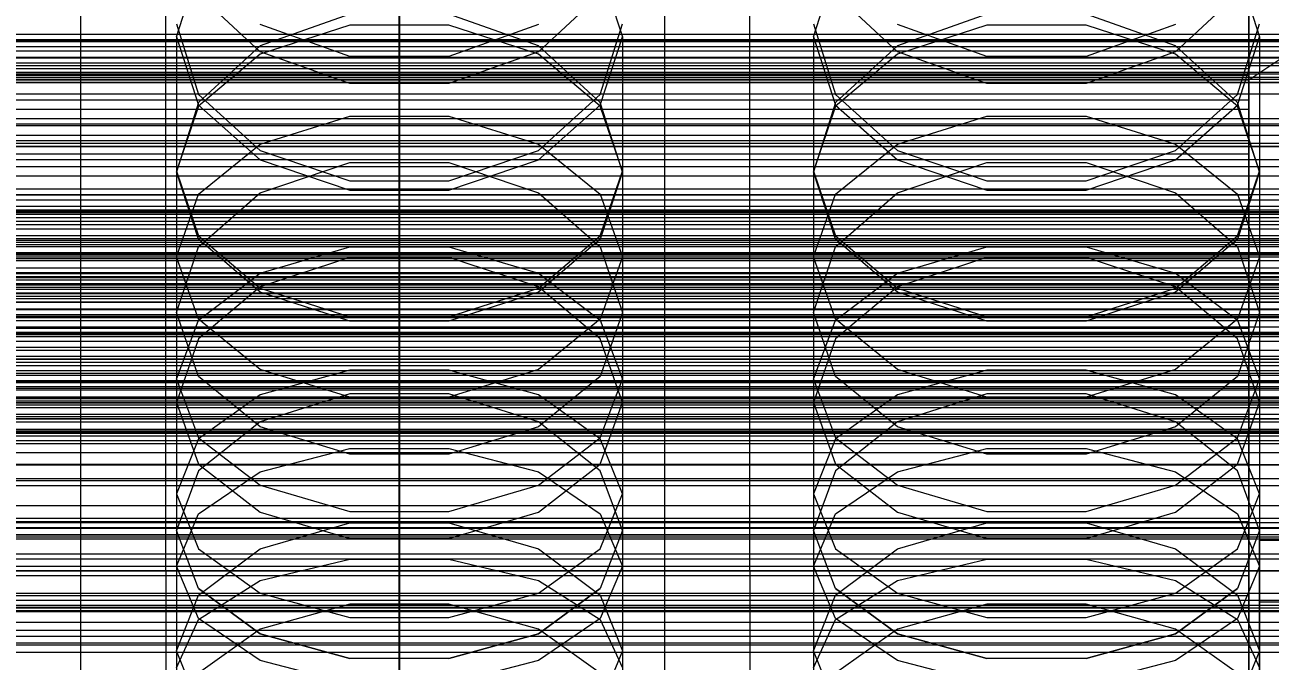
# Model space of a CAD drawing. Header units: millimetres. Extents: x -1970 to 59977, y -50268 to 6837.
# Drawn here: x 14.7 to 132, y -34598.5 to -34538.5 of the extents above; entities that cross this region are included whole.
import ezdxf

# ---------------------------------------------------------------- set-up
doc = ezdxf.new("R2010")
doc.units = ezdxf.units.MM
for name, color, linetype, lineweight in [('COTAS_O', 1, 'Continuous', 0), ('COTAS_P', 1, 'Continuous', 0), ('frontal_briquetadora', 7, 'Continuous', 0), ('frontal_C01', 7, 'Continuous', 0), ('frontal_C02', 7, 'Continuous', 0), ('frontal_C03', 7, 'Continuous', 0), ('frontal_mezcladora', 7, 'Continuous', 0), ('frontal_secador', 7, 'Continuous', 0)]:
    doc.layers.add(name, color=color, linetype=linetype, lineweight=lineweight)
doc.dimstyles.new('R19_100', dxfattribs={"dimtxt": 250, "dimasz": 150, "dimexe": 150, "dimexo": 80, "dimgap": 100, "dimtad": 1, "dimtih": 1, "dimtoh": 1, "dimdsep": 46, "dimcen": 0.09, "dimadec": 0, "dimazin": 0, "dimtfac": 1, "dimtdec": 4, "dimtofl": 0, "dimtmove": 0, "dimatfit": 3, "dimfxl": 1, "dimtolj": 1, "dimtzin": 0, "dimarcsym": 0})

# ---------------------------------------------------------------- blocks, each defined once
blk = doc.blocks.new('*D37')
at = {"layer": 'COTAS_P', "color": 0, "lineweight": -2, "transparency": 16777216}
for p, q in [((-1750, -35420), (-1750, -34450)), ((2600, -35420), (2600, -34450)), ((-1600, -34600), (2450, -34600))]:
    blk.add_line(p, q, dxfattribs=at)
at = {"layer": 'COTAS_P', "color": 0, "transparency": 16777216}
for points in [[(-1600, -34575), (-1600, -34625), (-1750, -34600)], [(2450, -34575), (2450, -34625), (2600, -34600)]]:
    blk.add_solid(points, dxfattribs=at)
at = {"layer": 'Defpoints', "color": 0, "transparency": 16777216}
for p in [(2600, -34600), (-1750, -35500), (2600, -35500)]:
    blk.add_point(p, dxfattribs=at)
blk = doc.blocks.new('*D42')
at = {"layer": 'COTAS_O', "color": 0, "lineweight": -2, "transparency": 16777216}
for p, q in [((-570, -33700), (200, -33700)), ((50, -34750), (50, -33850)), ((-570, -34900), (200, -34900))]:
    blk.add_line(p, q, dxfattribs=at)
at = {"layer": 'COTAS_O', "color": 0, "transparency": 16777216}
for points in [[(25, -33850), (75, -33850), (50, -33700)], [(25, -34750), (75, -34750), (50, -34900)]]:
    blk.add_solid(points, dxfattribs=at)
at = {"layer": 'Defpoints', "color": 0, "transparency": 16777216}
for p in [(-650, -33700), (50, -33700), (-650, -34900)]:
    blk.add_point(p, dxfattribs=at)
blk = doc.blocks.new('*D43')
at = {"layer": 'COTAS_O', "color": 0, "lineweight": -2, "transparency": 16777216}
for p, q in [((-650, -34820), (-650, -34050)), ((650, -34820), (650, -34050)), ((-500, -34200), (500, -34200))]:
    blk.add_line(p, q, dxfattribs=at)
at = {"layer": 'COTAS_O', "color": 0, "transparency": 16777216}
for points in [[(-500, -34175), (-500, -34225), (-650, -34200)], [(500, -34175), (500, -34225), (650, -34200)]]:
    blk.add_solid(points, dxfattribs=at)
at = {"layer": 'Defpoints', "color": 0, "transparency": 16777216}
for p in [(650, -34200), (-650, -34900), (650, -34900)]:
    blk.add_point(p, dxfattribs=at)

msp = doc.modelspace()

# ---------------------------------------------------------------- linework, layer by layer
at = {"layer": 'frontal_briquetadora'}
for p, q in [((29, -34539.635), (31.08, -34533.192)), ((68.92, -34533.192), (71, -34539.635)), ((89, -34539.635), (91.08, -34533.192)), ((128.92, -34533.192), (131, -34539.635)), ((36.906, -34541.066), (31.08, -34535.648)), ((68.92, -34535.649), (63.094, -34541.066)), ((96.906, -34541.066), (91.08, -34535.648)), ((128.92, -34535.649), (123.094, -34541.066)), ((45.326, -34537.508), (36.906, -34540.51)), ((63.094, -34540.51), (54.674, -34537.508)), ((105.326, -34537.508), (96.906, -34540.51)), ((123.094, -34540.51), (114.674, -34537.508)), ((29, -34538.419), (31.08, -34545.1)), ((45.327, -34541.501), (36.907, -34538.496)), ((45.327, -34538.552), (36.907, -34541.275)), ((54.673, -34538.552), (45.327, -34538.552)), ((63.093, -34538.496), (54.673, -34541.501)), ((63.093, -34541.275), (54.673, -34538.552)), ((68.92, -34545.1), (71, -34538.419)), ((89, -34538.419), (91.08, -34545.1)), ((105.327, -34541.501), (96.907, -34538.496)), ((105.327, -34538.552), (96.907, -34541.275)), ((114.673, -34538.552), (105.327, -34538.552)), ((123.093, -34538.496), (114.673, -34541.501)), ((123.093, -34541.275), (114.673, -34538.552)), ((128.92, -34545.1), (131, -34538.419)), ((29, -34539.635), (29, -34552.363)), ((29, -34539.635), (31.08, -34546.078)), ((68.92, -34546.078), (71, -34539.635)), ((71, -34539.635), (71, -34552.363)), ((89, -34539.635), (89, -34552.363)), ((89, -34539.635), (91.08, -34546.078)), ((128.92, -34546.078), (131, -34539.635)), ((131, -34539.635), (131, -34552.363)), ((36.906, -34540.51), (31.08, -34545.844)), ((36.907, -34541.275), (31.08, -34546.182)), ((45.326, -34544.034), (36.906, -34541.066)), ((54.673, -34541.501), (45.327, -34541.501)), ((63.094, -34541.066), (54.674, -34544.034)), ((68.92, -34546.182), (63.093, -34541.275)), ((68.92, -34545.844), (63.094, -34540.51)), ((96.906, -34540.51), (91.08, -34545.844)), ((96.907, -34541.275), (91.08, -34546.182)), ((105.326, -34544.034), (96.906, -34541.066)), ((114.673, -34541.501), (105.327, -34541.501)), ((123.094, -34541.066), (114.674, -34544.034)), ((128.92, -34546.182), (123.093, -34541.275)), ((128.92, -34545.844), (123.094, -34540.51)), ((31.08, -34545.1), (36.906, -34550.353)), ((54.674, -34544.034), (45.326, -34544.034)), ((63.094, -34550.353), (68.92, -34545.1)), ((91.08, -34545.1), (96.906, -34550.353)), ((114.674, -34544.034), (105.326, -34544.034)), ((123.094, -34550.353), (128.92, -34545.1)), ((31.08, -34545.844), (29, -34552.363)), ((31.08, -34546.182), (29, -34552.301)), ((31.08, -34546.078), (36.907, -34551.244)), ((63.093, -34551.244), (68.92, -34546.078)), ((71, -34552.363), (68.92, -34545.844)), ((71, -34552.301), (68.92, -34546.182)), ((91.08, -34545.844), (89, -34552.363)), ((91.08, -34546.182), (89, -34552.301)), ((91.08, -34546.078), (96.907, -34551.244)), ((123.093, -34551.244), (128.92, -34546.078)), ((131, -34552.363), (128.92, -34545.844)), ((131, -34552.301), (128.92, -34546.182)), ((36.907, -34549.754), (45.327, -34547.13)), ((45.327, -34547.13), (54.673, -34547.13)), ((54.673, -34547.13), (63.093, -34549.754)), ((96.907, -34549.754), (105.327, -34547.13)), ((105.327, -34547.13), (114.673, -34547.13)), ((114.673, -34547.13), (123.093, -34549.754)), ((31.08, -34554.481), (36.907, -34549.754)), ((63.093, -34549.754), (68.92, -34554.481)), ((91.08, -34554.481), (96.907, -34549.754)), ((123.093, -34549.754), (128.92, -34554.481)), ((36.906, -34550.353), (45.326, -34553.23)), ((54.674, -34553.23), (63.094, -34550.353)), ((96.906, -34550.353), (105.326, -34553.23)), ((114.674, -34553.23), (123.094, -34550.353)), ((36.906, -34554.358), (45.326, -34551.493)), ((36.907, -34551.244), (45.327, -34554.112)), ((45.326, -34551.493), (54.674, -34551.493)), ((54.673, -34554.112), (63.093, -34551.244)), ((54.674, -34551.493), (63.094, -34554.358)), ((96.906, -34554.358), (105.326, -34551.493)), ((96.907, -34551.244), (105.327, -34554.112)), ((105.326, -34551.493), (114.674, -34551.493)), ((114.673, -34554.112), (123.093, -34551.244)), ((114.674, -34551.493), (123.094, -34554.358)), ((29, -34552.301), (29, -34565.638)), ((29, -34552.301), (31.08, -34558.42)), ((31.08, -34558.731), (29, -34552.363)), ((45.326, -34553.23), (54.674, -34553.23)), ((68.92, -34558.42), (71, -34552.301)), ((71, -34552.363), (68.92, -34558.731)), ((71, -34552.301), (71, -34565.638)), ((89, -34552.301), (89, -34565.638)), ((89, -34552.301), (91.08, -34558.42)), ((91.08, -34558.731), (89, -34552.363)), ((105.326, -34553.23), (114.674, -34553.23)), ((128.92, -34558.42), (131, -34552.301)), ((131, -34552.363), (128.92, -34558.731)), ((131, -34552.301), (131, -34565.638)), ((29, -34560.376), (31.08, -34554.481)), ((31.08, -34559.44), (36.906, -34554.358)), ((45.327, -34554.112), (54.673, -34554.112)), ((63.094, -34554.358), (68.92, -34559.44)), ((68.92, -34554.481), (71, -34560.376)), ((89, -34560.376), (91.08, -34554.481)), ((91.08, -34559.44), (96.906, -34554.358)), ((105.327, -34554.112), (114.673, -34554.112)), ((123.094, -34554.358), (128.92, -34559.44)), ((128.92, -34554.481), (131, -34560.376)), ((31.08, -34558.42), (36.907, -34563.327)), ((36.906, -34563.729), (31.08, -34558.731)), ((63.093, -34563.327), (68.92, -34558.42)), ((68.92, -34558.731), (63.094, -34563.729)), ((91.08, -34558.42), (96.907, -34563.327)), ((96.906, -34563.729), (91.08, -34558.731)), ((123.093, -34563.327), (128.92, -34558.42)), ((128.92, -34558.731), (123.094, -34563.729)), ((29, -34565.638), (31.08, -34559.44)), ((29, -34560.376), (29, -34574.101)), ((31.08, -34566.271), (29, -34560.376)), ((36.907, -34561.918), (45.327, -34559.449)), ((45.327, -34559.449), (54.673, -34559.449)), ((54.673, -34559.449), (63.093, -34561.918)), ((68.92, -34559.44), (71, -34565.638)), ((71, -34560.376), (68.92, -34566.271)), ((71, -34560.376), (71, -34574.101)), ((89, -34565.638), (91.08, -34559.44)), ((89, -34560.376), (89, -34574.101)), ((91.08, -34566.271), (89, -34560.376)), ((96.907, -34561.918), (105.327, -34559.449)), ((105.327, -34559.449), (114.673, -34559.449)), ((114.673, -34559.449), (123.093, -34561.918)), ((128.92, -34559.44), (131, -34565.638)), ((131, -34560.376), (128.92, -34566.271)), ((131, -34560.376), (131, -34574.101)), ((45.326, -34560.448), (36.906, -34563.217)), ((54.674, -34560.448), (45.326, -34560.448)), ((63.094, -34563.217), (54.674, -34560.448)), ((105.326, -34560.448), (96.906, -34563.217)), ((114.674, -34560.448), (105.326, -34560.448)), ((123.094, -34563.217), (114.674, -34560.448)), ((31.08, -34566.366), (36.907, -34561.918)), ((63.093, -34561.918), (68.92, -34566.366)), ((91.08, -34566.366), (96.907, -34561.918)), ((123.093, -34561.918), (128.92, -34566.366)), ((36.906, -34563.217), (31.08, -34568.125)), ((45.326, -34566.461), (36.906, -34563.729)), ((36.907, -34563.327), (45.327, -34566.05)), ((54.673, -34566.05), (63.093, -34563.327)), ((63.094, -34563.729), (54.674, -34566.461)), ((68.92, -34568.125), (63.094, -34563.217)), ((96.906, -34563.217), (91.08, -34568.125)), ((105.326, -34566.461), (96.906, -34563.729)), ((96.907, -34563.327), (105.327, -34566.05)), ((114.673, -34566.05), (123.093, -34563.327)), ((123.094, -34563.729), (114.674, -34566.461)), ((128.92, -34568.125), (123.094, -34563.217)), ((31.08, -34571.679), (29, -34565.638)), ((36.907, -34570.998), (31.08, -34566.271)), ((45.327, -34566.05), (54.673, -34566.05)), ((68.92, -34566.271), (63.093, -34570.998)), ((71, -34565.638), (68.92, -34571.679)), ((91.08, -34571.679), (89, -34565.638)), ((96.907, -34570.998), (91.08, -34566.271)), ((105.327, -34566.05), (114.673, -34566.05)), ((128.92, -34566.271), (123.093, -34570.998)), ((131, -34565.638), (128.92, -34571.679)), ((29, -34571.912), (31.08, -34566.366)), ((54.674, -34566.461), (45.326, -34566.461)), ((68.92, -34566.366), (71, -34571.912)), ((89, -34571.912), (91.08, -34566.366)), ((114.674, -34566.461), (105.326, -34566.461)), ((128.92, -34566.366), (131, -34571.912)), ((31.08, -34568.125), (29, -34574.101)), ((71, -34574.101), (68.92, -34568.125)), ((91.08, -34568.125), (89, -34574.101)), ((131, -34574.101), (128.92, -34568.125)), ((29, -34571.912), (29, -34586.193)), ((29, -34571.912), (31.08, -34577.459)), ((36.906, -34576.409), (31.08, -34571.679)), ((45.327, -34573.621), (36.907, -34570.998)), ((45.327, -34571.082), (36.907, -34573.39)), ((54.673, -34571.082), (45.327, -34571.082)), ((63.093, -34570.998), (54.673, -34573.621)), ((63.093, -34573.39), (54.673, -34571.082)), ((68.92, -34571.679), (63.094, -34576.409)), ((68.92, -34577.459), (71, -34571.912)), ((71, -34571.912), (71, -34586.193)), ((89, -34571.912), (89, -34586.193)), ((89, -34571.912), (91.08, -34577.459)), ((96.906, -34576.409), (91.08, -34571.679)), ((105.327, -34573.621), (96.907, -34570.998)), ((105.327, -34571.082), (96.907, -34573.39)), ((114.673, -34571.082), (105.327, -34571.082)), ((123.093, -34570.998), (114.673, -34573.621)), ((123.093, -34573.39), (114.673, -34571.082)), ((128.92, -34571.679), (123.094, -34576.409)), ((128.92, -34577.459), (131, -34571.912)), ((131, -34571.912), (131, -34586.193)), ((45.326, -34573.305), (36.906, -34575.925)), ((54.674, -34573.305), (45.326, -34573.305)), ((63.094, -34575.925), (54.674, -34573.305)), ((105.326, -34573.305), (96.906, -34575.925)), ((114.674, -34573.305), (105.326, -34573.305)), ((123.094, -34575.925), (114.674, -34573.305)), ((29, -34574.101), (31.08, -34579.916)), ((36.907, -34573.39), (31.08, -34577.548)), ((54.673, -34573.621), (45.327, -34573.621)), ((68.92, -34577.548), (63.093, -34573.39)), ((68.92, -34579.916), (71, -34574.101)), ((89, -34574.101), (91.08, -34579.916)), ((96.907, -34573.39), (91.08, -34577.548)), ((114.673, -34573.621), (105.327, -34573.621)), ((128.92, -34577.548), (123.093, -34573.39)), ((128.92, -34579.916), (131, -34574.101)), ((36.906, -34575.925), (31.08, -34580.562)), ((45.326, -34578.991), (36.906, -34576.409)), ((63.094, -34576.409), (54.674, -34578.991)), ((68.92, -34580.562), (63.094, -34575.925)), ((96.906, -34575.925), (91.08, -34580.562)), ((105.326, -34578.991), (96.906, -34576.409)), ((123.094, -34576.409), (114.674, -34578.991)), ((128.92, -34580.562), (123.094, -34575.925)), ((31.08, -34577.548), (29, -34582.734)), ((31.08, -34577.459), (36.907, -34581.907)), ((63.093, -34581.907), (68.92, -34577.459)), ((71, -34582.734), (68.92, -34577.548)), ((91.08, -34577.548), (89, -34582.734)), ((91.08, -34577.459), (96.907, -34581.907)), ((123.093, -34581.907), (128.92, -34577.459)), ((131, -34582.734), (128.92, -34577.548)), ((36.907, -34580.641), (45.327, -34578.443)), ((54.674, -34578.991), (45.326, -34578.991)), ((45.327, -34578.443), (54.673, -34578.443)), ((54.673, -34578.443), (63.093, -34580.641)), ((96.907, -34580.641), (105.327, -34578.443)), ((114.674, -34578.991), (105.326, -34578.991)), ((105.327, -34578.443), (114.673, -34578.443)), ((114.673, -34578.443), (123.093, -34580.641)), ((195, -34580), (-195, -34580)), ((31.08, -34579.916), (36.906, -34584.461)), ((63.094, -34584.461), (68.92, -34579.916)), ((91.08, -34579.916), (96.906, -34584.461)), ((123.094, -34584.461), (128.92, -34579.916)), ((31.08, -34580.562), (29, -34586.193)), ((31.08, -34584.6), (36.907, -34580.641)), ((63.093, -34580.641), (68.92, -34584.6)), ((71, -34586.193), (68.92, -34580.562)), ((91.08, -34580.562), (89, -34586.193)), ((91.08, -34584.6), (96.907, -34580.641)), ((123.093, -34580.641), (128.92, -34584.6)), ((131, -34586.193), (128.92, -34580.562)), ((36.907, -34581.907), (45.327, -34584.376)), ((54.673, -34584.376), (63.093, -34581.907)), ((96.907, -34581.907), (105.327, -34584.376)), ((114.673, -34584.376), (123.093, -34581.907)), ((29, -34582.734), (29, -34597.535)), ((29, -34582.734), (31.08, -34587.919)), ((68.92, -34587.919), (71, -34582.734)), ((71, -34582.734), (71, -34597.535)), ((89, -34582.734), (89, -34597.535)), ((89, -34582.734), (91.08, -34587.919)), ((128.92, -34587.919), (131, -34582.734)), ((131, -34582.734), (131, -34597.535)), ((29, -34589.538), (31.08, -34584.6)), ((36.906, -34584.461), (45.326, -34586.939)), ((45.327, -34584.376), (54.673, -34584.376)), ((54.674, -34586.939), (63.094, -34584.461)), ((68.92, -34584.6), (71, -34589.538)), ((89, -34589.538), (91.08, -34584.6)), ((96.906, -34584.461), (105.326, -34586.939)), ((105.327, -34584.376), (114.673, -34584.376)), ((114.674, -34586.939), (123.094, -34584.461)), ((128.92, -34584.6), (131, -34589.538)), ((31.08, -34591.656), (29, -34586.193)), ((36.906, -34587.908), (45.326, -34585.444)), ((45.326, -34585.444), (54.674, -34585.444)), ((54.674, -34585.444), (63.094, -34587.908)), ((71, -34586.193), (68.92, -34591.656)), ((91.08, -34591.656), (89, -34586.193)), ((96.906, -34587.908), (105.326, -34585.444)), ((105.326, -34585.444), (114.674, -34585.444)), ((114.674, -34585.444), (123.094, -34587.908)), ((131, -34586.193), (128.92, -34591.656)), ((195, -34587), (-195, -34587)), ((45.326, -34586.939), (54.674, -34586.939)), ((105.326, -34586.939), (114.674, -34586.939)), ((31.08, -34592.262), (36.906, -34587.908)), ((31.08, -34587.919), (36.907, -34592.078)), ((63.093, -34592.078), (68.92, -34587.919)), ((63.094, -34587.908), (68.92, -34592.262)), ((91.08, -34592.262), (96.906, -34587.908)), ((91.08, -34587.919), (96.907, -34592.078)), ((123.093, -34592.078), (128.92, -34587.919)), ((123.094, -34587.908), (128.92, -34592.262)), ((29, -34589.538), (29, -34604.666)), ((31.08, -34594.475), (29, -34589.538)), ((36.907, -34590.901), (45.327, -34588.873)), ((45.327, -34588.873), (54.673, -34588.873)), ((54.673, -34588.873), (63.093, -34590.901)), ((71, -34589.538), (68.92, -34594.475)), ((71, -34589.538), (71, -34604.666)), ((89, -34589.538), (89, -34604.666)), ((91.08, -34594.475), (89, -34589.538)), ((96.907, -34590.901), (105.327, -34588.873)), ((105.327, -34588.873), (114.673, -34588.873)), ((114.673, -34588.873), (123.093, -34590.901)), ((131, -34589.538), (128.92, -34594.475)), ((131, -34589.538), (131, -34604.666)), ((31.08, -34594.554), (36.907, -34590.901)), ((36.906, -34595.915), (31.08, -34591.656)), ((31.08, -34591.656), (36.906, -34595.915)), ((63.093, -34590.901), (68.92, -34594.554)), ((68.92, -34591.656), (63.094, -34595.915)), ((63.094, -34595.915), (68.92, -34591.656)), ((91.08, -34594.554), (96.907, -34590.901)), ((96.906, -34595.915), (91.08, -34591.656)), ((91.08, -34591.656), (96.906, -34595.915)), ((123.093, -34590.901), (128.92, -34594.554)), ((128.92, -34591.656), (123.094, -34595.915)), ((123.094, -34595.915), (128.92, -34591.656)), ((29, -34597.535), (31.08, -34592.262)), ((45.326, -34593.122), (36.906, -34595.48)), ((36.907, -34592.078), (45.327, -34594.385)), ((54.674, -34593.122), (45.326, -34593.122)), ((54.673, -34594.385), (63.093, -34592.078)), ((63.094, -34595.48), (54.674, -34593.122)), ((68.92, -34592.262), (71, -34597.535)), ((89, -34597.535), (91.08, -34592.262)), ((105.326, -34593.122), (96.906, -34595.48)), ((96.907, -34592.078), (105.327, -34594.385)), ((114.674, -34593.122), (105.326, -34593.122)), ((114.673, -34594.385), (123.093, -34592.078)), ((123.094, -34595.48), (114.674, -34593.122)), ((128.92, -34592.262), (131, -34597.535)), ((45.327, -34594.385), (54.673, -34594.385)), ((105.327, -34594.385), (114.673, -34594.385)), ((29, -34599.11), (31.08, -34594.554)), ((36.907, -34598.435), (31.08, -34594.475)), ((36.906, -34595.48), (31.08, -34599.639)), ((68.92, -34594.475), (63.093, -34598.435)), ((68.92, -34599.639), (63.094, -34595.48)), ((68.92, -34594.554), (71, -34599.11)), ((89, -34599.11), (91.08, -34594.554)), ((96.907, -34598.435), (91.08, -34594.475)), ((96.906, -34595.48), (91.08, -34599.639)), ((128.92, -34594.475), (123.093, -34598.435)), ((128.92, -34599.639), (123.094, -34595.48)), ((128.92, -34594.554), (131, -34599.11)), ((45.326, -34598.232), (36.906, -34595.915)), ((36.906, -34595.915), (45.326, -34598.232)), ((63.094, -34595.915), (54.674, -34598.232)), ((54.674, -34598.232), (63.094, -34595.915)), ((105.326, -34598.232), (96.906, -34595.915)), ((96.906, -34595.915), (105.326, -34598.232)), ((123.094, -34595.915), (114.674, -34598.232)), ((114.674, -34598.232), (123.094, -34595.915)), ((31.08, -34602.634), (29, -34597.535)), ((71, -34597.535), (68.92, -34602.634)), ((91.08, -34602.634), (89, -34597.535)), ((131, -34597.535), (128.92, -34602.634)), ((45.327, -34600.632), (36.907, -34598.435)), ((54.674, -34598.232), (45.326, -34598.232)), ((63.093, -34598.435), (54.673, -34600.632)), ((105.327, -34600.632), (96.907, -34598.435)), ((114.674, -34598.232), (105.326, -34598.232)), ((123.093, -34598.435), (114.673, -34600.632))]:
    msp.add_line(p, q, dxfattribs=at)
at = {"layer": 'frontal_C01'}
for p, q in [((130, -34740.438), (130, -34428.251)), ((130, -34433.939), (130, -34746.125)), ((-425, -34543.438), (425, -34543.438)), ((-450, -34566.054), (450, -34566.054)), ((450, -34578.861), (-450, -34578.861))]:
    msp.add_line(p, q, dxfattribs=at)
at = {"layer": 'frontal_C02'}
for p, q in [((130, -34258.894), (130, -34543.716)), ((130, -34543.716), (228.298, -34477.858)), ((130, -34822.796), (130, -34537.975)), ((-130, -34542.622), (130, -34542.622)), ((130, -34543.258), (130, -34542.622)), ((130, -34542.622), (130, -34543.716)), ((-130, -34543.258), (130, -34543.258)), ((-130, -34543.716), (130, -34543.716)), ((0, -34543.716), (130, -34543.716)), ((130, -34545.581), (130, -34543.258)), ((130, -34543.716), (130, -34828.537)), ((130, -34543.716), (130, -34546.465)), ((-130, -34545.581), (130, -34545.581)), ((130, -34549.432), (130, -34545.581)), ((-130, -34546.465), (130, -34546.465)), ((130, -34546.465), (130, -34550.682)), ((-130, -34549.432), (130, -34549.432)), ((130, -34554.549), (130, -34549.432)), ((-130, -34550.682), (130, -34550.682)), ((130, -34550.682), (130, -34556.08)), ((-130, -34554.549), (130, -34554.549)), ((130, -34560.583), (130, -34554.549)), ((-130, -34556.08), (130, -34556.08)), ((130, -34556.08), (130, -34562.29)), ((-148, -34559.012), (148, -34559.012)), ((-148, -34559.238), (148, -34559.238)), ((-148, -34559.4), (148, -34559.4)), ((-148, -34560.061), (148, -34560.061)), ((-148, -34560.374), (148, -34560.374)), ((-148, -34561.425), (148, -34561.425)), ((130, -34560.583), (-130, -34560.583)), ((130, -34567.123), (130, -34560.583)), ((-148, -34561.868), (148, -34561.868)), ((-130, -34562.29), (130, -34562.29)), ((130, -34562.29), (130, -34568.89)), ((-148, -34563.238), (148, -34563.238)), ((-148, -34563.781), (148, -34563.781)), ((148, -34565.376), (-148, -34565.376)), ((-148, -34565.981), (148, -34565.981)), ((-130, -34567.123), (130, -34567.123)), ((130, -34573.723), (130, -34567.123)), ((-148, -34567.694), (148, -34567.694)), ((-148, -34568.32), (148, -34568.32)), ((-130, -34568.89), (130, -34568.89)), ((130, -34568.89), (130, -34575.43)), ((-148, -34570.032), (148, -34570.032)), ((-148, -34570.637), (148, -34570.637)), ((-148, -34572.233), (148, -34572.233)), ((-148, -34572.775), (148, -34572.775)), ((-148, -34574.145), (148, -34574.145)), ((-130, -34573.723), (130, -34573.723)), ((130, -34579.934), (130, -34573.723)), ((-148, -34574.588), (148, -34574.588)), ((-148, -34575.64), (148, -34575.64)), ((-130, -34575.43), (130, -34575.43)), ((130, -34575.43), (130, -34581.464)), ((-148, -34575.953), (148, -34575.953)), ((-148, -34576.614), (148, -34576.614)), ((-148, -34576.776), (148, -34576.776)), ((-148, -34577.001), (148, -34577.001)), ((-130, -34579.934), (130, -34579.934)), ((130, -34585.331), (130, -34579.934)), ((-130, -34581.464), (130, -34581.464)), ((130, -34581.464), (130, -34586.581)), ((-130, -34585.331), (130, -34585.331)), ((130, -34589.549), (130, -34585.331)), ((-130, -34586.581), (130, -34586.581)), ((130, -34586.581), (130, -34590.432)), ((131, -34592.925), (131, -34587.08)), ((131, -34587.08), (149, -34587.08)), ((131, -34632.601), (131, -34587.08)), ((-130, -34589.549), (130, -34589.549)), ((130, -34592.298), (130, -34589.549)), ((-130, -34590.432), (130, -34590.432)), ((130, -34590.432), (130, -34592.755)), ((-130, -34592.298), (130, -34592.298)), ((-130, -34592.755), (130, -34592.755)), ((130, -34593.391), (130, -34592.298)), ((130, -34592.755), (130, -34593.391)), ((149, -34592.925), (131, -34592.925)), ((131, -34638.447), (131, -34592.925)), ((-130, -34593.391), (130, -34593.391))]:
    msp.add_line(p, q, dxfattribs=at)
at = {"layer": 'frontal_C03'}
for p, q in [((1250, -34540.126), (-1250, -34540.126)), ((1250, -34541.008), (-1250, -34541.008)), ((-1250, -34541.554), (1250, -34541.554)), ((1250, -34541.661), (-1250, -34541.661)), ((-1250, -34543.151), (1250, -34543.151)), ((1250, -34543.969), (-1250, -34543.969)), ((-1250, -34545.026), (1250, -34545.026)), ((1250, -34547.878), (-1250, -34547.878)), ((-1250, -34547.998), (1250, -34547.998)), ((1250, -34548.935), (-1250, -34548.935)), ((-1250, -34549.954), (1250, -34549.954)), ((1250, -34551.243), (-1250, -34551.243)), ((1250, -34551.896), (-1250, -34551.896)), ((1250, -34552.778), (-1250, -34552.778)), ((-1250, -34555.598), (1250, -34555.598)), ((-1268, -34555.971), (1268, -34555.971)), ((-1268, -34556.196), (1268, -34556.196)), ((-1268, -34556.36), (1268, -34556.36)), ((-1268, -34557.018), (1268, -34557.018)), ((-1268, -34557.335), (1268, -34557.335)), ((1250, -34557.779), (-1250, -34557.779)), ((-1268, -34558.381), (1268, -34558.381)), ((-1268, -34558.83), (1268, -34558.83)), ((-1268, -34560.194), (1268, -34560.194)), ((-1268, -34560.744), (1268, -34560.744)), ((-1268, -34562.331), (1268, -34562.331)), ((1250, -34562.584), (-1250, -34562.584)), ((1268, -34562.945), (-1268, -34562.945)), ((1250, -34563.465), (-1250, -34563.465)), ((-1250, -34563.837), (1250, -34563.837)), ((-1268, -34564.648), (1268, -34564.648)), ((1250, -34564.119), (-1250, -34564.119)), ((-1268, -34565.283), (1268, -34565.283)), ((-1250, -34566.095), (1250, -34566.095)), ((-1268, -34566.987), (1268, -34566.987)), ((1250, -34566.426), (-1250, -34566.426)), ((-1268, -34567.6), (1268, -34567.6)), ((-1250, -34567.484), (1250, -34567.484)), ((-1268, -34569.188), (1268, -34569.188)), ((-1268, -34569.738), (1268, -34569.738)), ((1250, -34570.336), (-1250, -34570.336)), ((-1268, -34571.101), (1268, -34571.101)), ((-1268, -34571.55), (1268, -34571.55)), ((1250, -34571.393), (-1250, -34571.393)), ((-1268, -34572.596), (1268, -34572.596)), ((-1268, -34572.914), (1268, -34572.914)), ((-1250, -34572.152), (1250, -34572.152)), ((-1268, -34573.572), (1268, -34573.572)), ((-1268, -34573.736), (1268, -34573.736)), ((-1268, -34573.96), (1268, -34573.96)), ((1250, -34573.7), (-1250, -34573.7)), ((-1250, -34574.333), (1250, -34574.333)), ((1250, -34574.354), (-1250, -34574.354)), ((1250, -34575.235), (-1250, -34575.235)), ((-1250, -34579.978), (1250, -34579.978)), ((-1250, -34581.934), (1250, -34581.934)), ((1250, -34585.042), (-1250, -34585.042)), ((1250, -34585.923), (-1250, -34585.923)), ((1250, -34586.576), (-1250, -34586.576)), ((-1250, -34586.781), (1250, -34586.781)), ((-1250, -34588.377), (1250, -34588.377)), ((1250, -34588.884), (-1250, -34588.884)), ((-1250, -34589.941), (1250, -34589.941)), ((-1250, -34592.097), (1250, -34592.097)), ((1250, -34592.793), (-1250, -34592.793)), ((-1250, -34593.226), (1250, -34593.226)), ((1250, -34593.851), (-1250, -34593.851)), ((-1250, -34595.564), (1250, -34595.564)), ((-1250, -34596.148), (1250, -34596.148)), ((1250, -34596.158), (-1250, -34596.158)), ((1250, -34596.812), (-1250, -34596.812)), ((-1250, -34596.946), (1250, -34596.946)), ((1250, -34597.693), (-1250, -34597.693))]:
    msp.add_line(p, q, dxfattribs=at)
at = {"layer": 'frontal_mezcladora'}
for p, q in [((20, -34590), (20, -34525.346)), ((28, -34590), (28, -34525.346)), ((75, -34590), (75, -34525.346)), ((83, -34590), (83, -34525.346)), ((130, -34590), (130, -34525.346)), ((-420, -34542.102), (240, -34542.102)), ((240, -34590), (-420, -34590)), ((20, -34654.654), (20, -34590)), ((28, -34590), (20, -34590)), ((28, -34590), (28, -34654.654)), ((75, -34654.654), (75, -34590)), ((83, -34590), (75, -34590)), ((83, -34590), (83, -34654.654)), ((130, -34654.654), (130, -34590)), ((138, -34590), (130, -34590))]:
    msp.add_line(p, q, dxfattribs=at)
at = {"layer": 'frontal_secador'}
for p, q in [((-1250, -34539.387), (1250, -34539.387)), ((1250, -34539.918), (-1250, -34539.918)), ((-1250, -34540), (1250, -34540)), ((1250, -34540.588), (-1250, -34540.588)), ((1250, -34542.387), (-1250, -34542.387)), ((1250, -34543), (-1250, -34543)), ((-1250, -34543.65), (1250, -34543.65)), ((1250, -34544), (-1250, -34544)), ((1250, -34547.382), (-1250, -34547.382)), ((-1250, -34548), (1250, -34548)), ((1250, -34549.689), (-1250, -34549.689)), ((-1250, -34550), (1250, -34550)), ((1250, -34554), (-1250, -34554)), ((1250, -34554.545), (-1250, -34554.545)), ((-1250, -34555), (1250, -34555)), ((1250, -34556), (-1250, -34556)), ((1250, -34556.144), (-1250, -34556.144)), ((1250, -34556.709), (-1250, -34556.709)), ((1250, -34558.686), (-1250, -34558.686)), ((1250, -34560), (-1250, -34560)), ((1320, -34562), (-1320, -34562)), ((1320, -34562.273), (-1320, -34562.273)), ((1250, -34562), (-1250, -34562)), ((1320, -34563.072), (-1320, -34563.072)), ((1320, -34564.343), (-1320, -34564.343)), ((1250, -34564.651), (-1250, -34564.651)), ((1320, -34566), (-1320, -34566)), ((1250, -34565.859), (-1250, -34565.859)), ((-1250, -34566), (1250, -34566)), ((1320, -34567.929), (-1320, -34567.929)), ((-1320, -34570), (1320, -34570)), ((-1250, -34570), (1250, -34570)), ((1320, -34572.071), (-1320, -34572.071)), ((1320, -34574), (-1320, -34574)), ((1250, -34574.141), (-1250, -34574.141)), ((1320, -34575.657), (-1320, -34575.657)), ((1320, -34576.928), (-1320, -34576.928)), ((1320, -34577.727), (-1320, -34577.727)), ((1250, -34577.285), (-1250, -34577.285)), ((1320, -34578), (-1320, -34578)), ((1250, -34578), (-1250, -34578)), ((1250, -34581.314), (-1250, -34581.314)), ((1250, -34583.856), (-1250, -34583.856)), ((1250, -34585.455), (-1250, -34585.455)), ((1250, -34586), (-1250, -34586)), ((1360, -34593.5), (-1360, -34593.5)), ((1250, -34593.75), (-1250, -34593.75)), ((1360, -34594.863), (-1360, -34594.863))]:
    msp.add_line(p, q, dxfattribs=at)

# ---------------------------------------------------------------- dimensions: what is measured, and where the dimension line sits
at = {"layer": 'COTAS_O'}
for p2, distance, picture, middle in [((-650, -33700), -700, '*D42', (50, -34300)), ((650, -34900), 700, '*D43', (0, -34200))]:
    dim = msp.add_aligned_dim(p1=(-650, -34900), p2=p2, distance=distance, text='<> O', dimstyle='R19_100', dxfattribs=at)
    dim.commit()
    dim.dimension.update_dxf_attribs({"geometry": picture, "text_midpoint": middle})
at = {"layer": 'COTAS_P'}
dim = msp.add_aligned_dim(p1=(-1750, -35500), p2=(2600, -35500), distance=900, text='<> P', dimstyle='R19_100', dxfattribs=at)
dim.commit()
dim.dimension.update_dxf_attribs({"geometry": '*D37', "text_midpoint": (425, -34600)})

doc.saveas('drawing.dxf')
